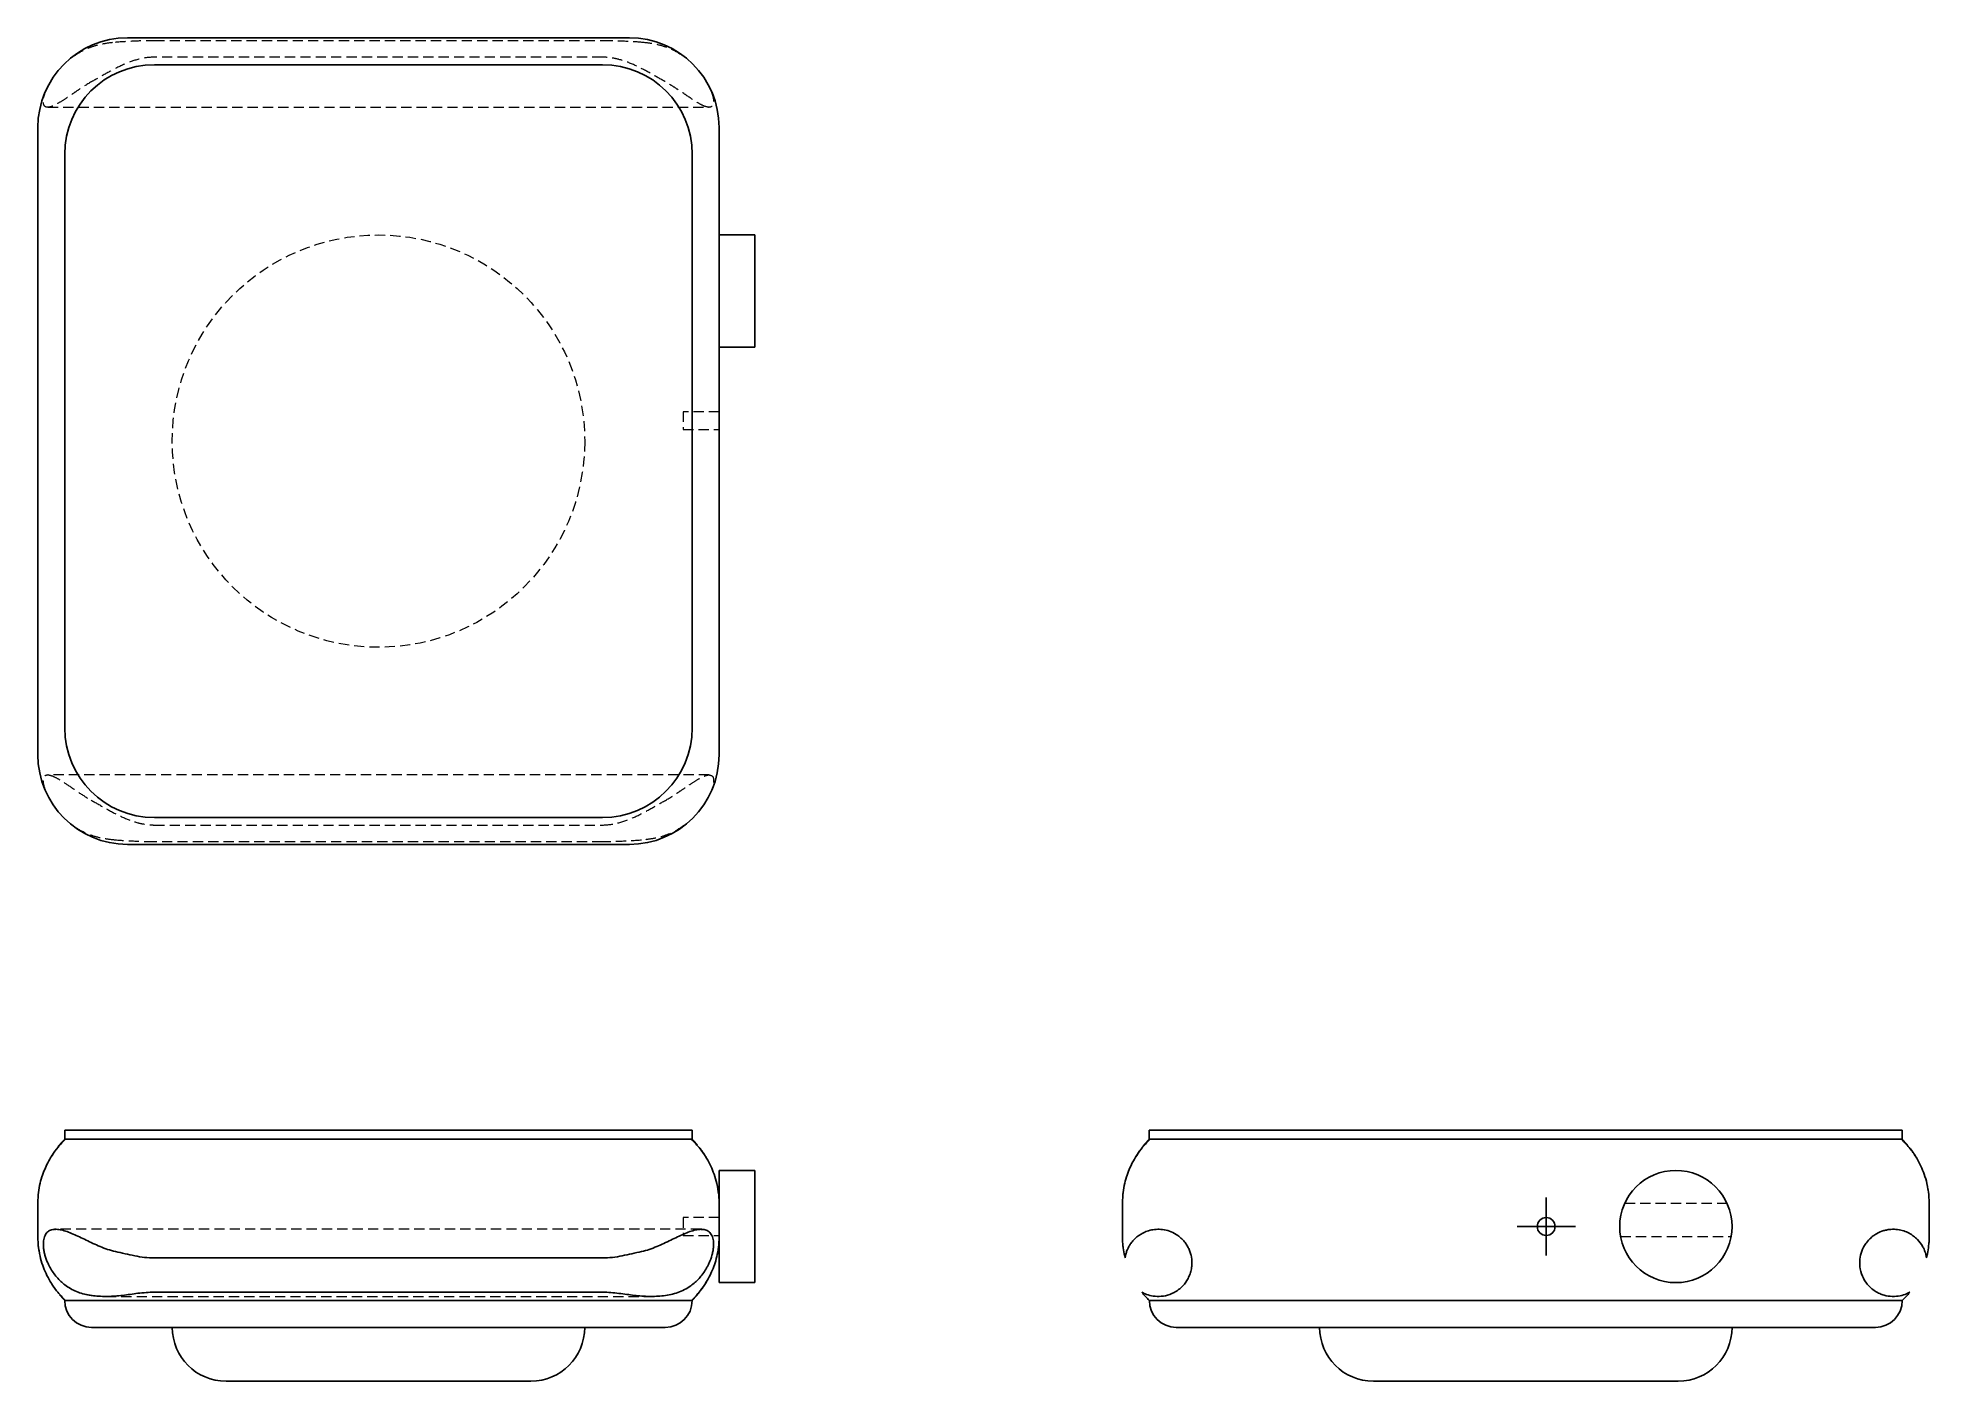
# Model space of a CAD drawing. Header units: millimetres. Extents: x 39 to 273, y 41 to 208.
import ezdxf

# ---------------------------------------------------------------- set-up
doc = ezdxf.new("R2010")
doc.units = ezdxf.units.MM
doc.linetypes.add('HIDDEN', pattern=[1.905, 1.27, -0.635])
doc.layers.add('10', color=7, linetype='Continuous')

# ---------------------------------------------------------------- blocks, each defined once
blk = doc.blocks.new('SW_CENTERMARKSYMBOL_0')
at = {"layer": '10', "color": 0}
for p, q in [((0, 2.5), (0, 3.61)), ((0, 0), (0, 2.5)), ((-2.5, 0), (-3.61, 0)), ((0, 0), (-2.5, 0)), ((0, 0), (0, -2.5)), ((0, 0), (2.5, 0)), ((2.5, 0), (3.61, 0)), ((0, -2.5), (0, -3.61))]:
    blk.add_line(p, q, dxfattribs=at)

msp = doc.modelspace()

# ---------------------------------------------------------------- linework, layer by layer
at = {"color": 7, "linetype": 'Continuous', "lineweight": 25}
for p, q in [((53, 208), (108.56, 208)), ((108.56, 204.67), (53, 204.67)), ((38.56, 122.44), (38.56, 193.56)), ((41.89, 193.56), (41.89, 122.44)), ((119.67, 122.44), (119.67, 193.56)), ((123, 193.56), (123, 182.93)), ((127.44, 183.56), (123, 183.56)), ((123, 182.93), (123, 170.27)), ((127.44, 183.56), (127.44, 169.64)), ((123, 170.27), (123, 122.44)), ((123, 169.64), (127.44, 169.64)), ((53, 111.33), (108.56, 111.33)), ((108.56, 108), (53, 108)), ((41.89, 72.56), (41.89, 71.44)), ((41.89, 72.56), (53, 72.56)), ((53, 72.56), (108.56, 72.56)), ((53, 71.44), (108.56, 71.44)), ((108.56, 72.56), (119.67, 72.56)), ((119.67, 72.56), (119.67, 71.44)), ((176.33, 72.56), (176.33, 71.44)), ((176.33, 72.56), (187.44, 72.56)), ((187.44, 72.56), (258.56, 72.56)), ((187.44, 71.44), (258.56, 71.44)), ((258.56, 72.56), (269.67, 72.56)), ((269.67, 72.56), (269.67, 71.44)), ((127.44, 67.58), (123, 67.58)), ((123, 67.58), (123, 63.51)), ((127.44, 67.58), (127.44, 53.67)), ((38.61, 64.57), (38.56, 63.51)), ((123, 63.51), (122.95, 64.59)), ((173, 63.51), (173.05, 64.57)), ((272.95, 64.58), (273, 63.51)), ((38.56, 62.36), (38.56, 60.53)), ((123, 62.36), (123, 60.53)), ((173, 62.36), (173, 60.53)), ((273, 62.36), (273, 60.53)), ((38.61, 58.3), (38.56, 59.38)), ((123, 59.38), (122.95, 58.32)), ((123, 59.38), (123, 53.67)), ((108.56, 56.72), (53, 56.72)), ((53, 52.48), (108.56, 52.48)), ((123, 53.67), (127.44, 53.67)), ((108.56, 51.44), (53, 51.44)), ((258.56, 51.44), (187.44, 51.44)), ((53, 48.11), (45.22, 48.11)), ((108.56, 48.11), (53, 48.11)), ((116.33, 48.11), (108.56, 48.11)), ((187.44, 48.11), (179.67, 48.11)), ((258.56, 48.11), (187.44, 48.11)), ((266.33, 48.11), (258.56, 48.11)), ((99.67, 41.44), (61.89, 41.44)), ((241.89, 41.44), (204.11, 41.44))]:
    msp.add_line(p, q, dxfattribs=at)
at = {"color": 7, "linetype": 'HIDDEN', "lineweight": 18}
for p, q in [((53, 207.68), (108.56, 207.68)), ((108.56, 205.6), (53, 205.6)), ((39.79, 199.39), (121.76, 199.39)), ((118.56, 161.64), (118.56, 159.42)), ((123, 161.64), (118.56, 161.64)), ((118.56, 159.42), (123, 159.42)), ((121.77, 116.61), (39.78, 116.61)), ((53, 110.4), (108.56, 110.4)), ((108.56, 108.32), (53, 108.32)), ((235.27, 63.51), (247.93, 63.51)), ((118.56, 61.74), (118.56, 59.51)), ((123, 61.74), (118.56, 61.74)), ((120.76, 60.28), (40.79, 60.28)), ((40.79, 60.28), (40.79, 60.28)), ((118.56, 59.51), (123, 59.51)), ((120.76, 60.26), (121.06, 60.25)), ((234.75, 59.38), (248.44, 59.38)), ((39.82, 56.05), (39.69, 56.36)), ((121.8, 56.18), (121.39, 55.38)), ((45.44, 52.04), (44.1, 52.31)), ((46.99, 51.94), (47, 51.94)), ((47, 51.94), (114.56, 51.94))]:
    msp.add_line(p, q, dxfattribs=at)
at = {"color": 7, "linetype": 'HIDDEN', "lineweight": 18, "flags": 128}
for points in [[(38.74, 65.54), (38.61, 64.61), (38.61, 64.57)], [(122.95, 64.59), (122.95, 64.61), (122.83, 65.47)], [(173.05, 64.57), (173.05, 64.61), (173.21, 65.64)], [(272.84, 65.39), (272.95, 64.61), (272.95, 64.58)], [(38.72, 57.5), (38.61, 58.28), (38.61, 58.3)], [(122.95, 58.32), (122.95, 58.28), (122.79, 57.25)]]:
    msp.add_lwpolyline(points, dxfattribs=at)
at = {"color": 7, "linetype": 'Continuous', "lineweight": 25, "flags": 128}
msp.add_lwpolyline([(173, 59.38), (173.01, 59.04), (173.02, 58.73)], dxfattribs=at)
at = {"color": 7, "linetype": 'HIDDEN', "lineweight": 18}
msp.add_circle((80.78, 158), 25.56, dxfattribs=at)
at = {"color": 7, "linetype": 'Continuous', "lineweight": 25}
for centre, radius in [((241.6, 60.62), 6.96), ((225.53, 60.62), 1.11)]:
    msp.add_circle(centre, radius, dxfattribs=at)
for centre, radius, start, end in [((49.67, 196.89), 11.11, 90, 180), ((111.89, 196.89), 11.11, 0, 90), ((53, 193.56), 11.11, 90, 180), ((108.56, 193.56), 11.11, 0, 90), ((53, 122.44), 11.11, 180, 270), ((108.56, 122.44), 11.11, 270, 0), ((49.67, 119.11), 11.11, 180, 270), ((111.89, 119.11), 11.11, 270, 0), ((261.89, 59.38), 11.11, 355.7855, 0), ((184.11, 59.38), 11.11, 218.3898, 225.573), ((261.89, 59.38), 11.11, 314.427, 321.6102), ((45.22, 51.44), 3.33, 180, 270), ((116.33, 51.44), 3.33, 270, 0), ((179.67, 51.44), 3.33, 180, 270), ((266.33, 51.44), 3.33, 270, 0), ((61.89, 48.11), 6.67, 180, 270), ((99.67, 48.11), 6.67, 270, 0), ((204.11, 48.11), 6.67, 180, 270), ((241.89, 48.11), 6.67, 270, 0)]:
    msp.add_arc(centre, radius, start, end, dxfattribs=at)
at = {"color": 7, "linetype": 'HIDDEN', "lineweight": 18}
for centre, start, end in [((49.67, 63.51), 134.427, 149.8858), ((111.89, 63.51), 30.8678, 45.573), ((184.11, 63.51), 134.427, 149.5594), ((261.89, 63.51), 30.75, 45.573), ((184.11, 59.38), 183.3737, 193.8419), ((261.89, 59.38), 346.1581, 355.7855), ((49.67, 59.38), 210.7467, 225.573), ((111.89, 59.38), 314.427, 329.6302)]:
    msp.add_arc(centre, 11.11, start, end, dxfattribs=at)
for points, knots in [([(43.09, 205.78), (43.4, 205.99), (44.09, 206.44), (45.26, 206.93), (46.62, 207.31), (47.64, 207.42), (48.17, 207.48)], [0, 0, 0, 0, 0.201886, 0.456214, 0.715264, 1, 1, 1, 1]), ([(48.17, 207.48), (48.96, 207.54), (49.76, 207.59), (51.37, 207.66), (52.18, 207.68), (53, 207.68)], [0, 0, 0, 0, 0.5, 0.5, 1, 1, 1, 1]), ([(108.56, 207.68), (109.38, 207.68), (110.19, 207.66), (111.8, 207.59), (112.59, 207.54), (113.39, 207.48)], [0, 0, 0, 0, 0.5, 0.5, 1, 1, 1, 1]), ([(113.39, 207.48), (113.92, 207.42), (115.03, 207.3), (116.6, 206.84), (117.83, 206.26), (118.49, 205.77), (118.67, 205.63)], [0, 0, 0, 0, 0.271983, 0.572344, 0.881221, 1, 1, 1, 1]), ([(53, 205.6), (52.31, 205.6), (51.63, 205.49), (50.3, 205.14), (49.67, 204.9), (48.44, 204.34), (47.83, 204.02), (46.63, 203.36), (46.04, 203.01), (45.44, 202.68)], [0, 0, 0, 0, 0.25, 0.25, 0.5, 0.5, 0.75, 0.75, 1, 1, 1, 1]), ([(116.12, 202.68), (115.52, 203.01), (114.93, 203.35), (113.73, 204.02), (113.12, 204.34), (111.88, 204.9), (111.24, 205.15), (110.26, 205.41), (109.93, 205.47), (109.25, 205.57), (108.9, 205.6), (108.56, 205.6)], [0, 0, 0, 0, 0.25, 0.25, 0.5, 0.5, 0.75, 0.75, 0.875, 0.875, 1, 1, 1, 1]), ([(40.16, 199.45), (40.06, 199.43), (39.84, 199.37), (39.58, 199.4), (39.39, 199.52), (39.27, 199.74), (39.23, 200.04), (39.26, 200.5), (39.4, 201.06), (39.61, 201.53), (39.68, 201.67)], [0, 0, 0, 0, 0.119442, 0.24186, 0.361453, 0.485369, 0.592154, 0.702526, 0.903887, 1, 1, 1, 1]), ([(45.44, 202.68), (44.82, 202.33), (44.23, 201.96), (43.39, 201.4), (43.12, 201.22), (42.58, 200.85), (42.31, 200.67), (42.06, 200.5)], [0, 0, 0, 0, 0.5, 0.5, 0.75, 0.75, 1, 1, 1, 1]), ([(119.5, 200.5), (118.99, 200.84), (118.45, 201.21), (117.61, 201.77), (117.32, 201.96), (116.73, 202.32), (116.43, 202.5), (116.12, 202.68)], [0, 0, 0, 0, 0.5, 0.5, 0.75, 0.75, 1, 1, 1, 1]), ([(42.06, 200.5), (41.69, 200.26), (41.35, 200.04), (40.87, 199.77), (40.72, 199.68), (40.43, 199.55), (40.29, 199.49), (40.16, 199.45)], [0, 0, 0, 0, 0.5, 0.5, 0.75, 0.75, 1, 1, 1, 1]), ([(121.39, 199.45), (121.14, 199.53), (120.85, 199.67), (120.21, 200.03), (119.86, 200.25), (119.5, 200.5)], [0, 0, 0, 0, 0.5, 0.5, 1, 1, 1, 1]), ([(122.04, 201.32), (122.09, 201.16), (122.21, 200.84), (122.3, 200.4), (122.34, 199.93), (122.22, 199.52), (121.89, 199.35), (121.55, 199.42), (121.39, 199.45)], [0, 0, 0, 0, 0.119259, 0.239125, 0.363193, 0.58411, 0.805236, 1, 1, 1, 1]), ([(39.52, 114.68), (39.46, 114.84), (39.35, 115.16), (39.25, 115.6), (39.22, 116.07), (39.33, 116.48), (39.59, 116.61), (39.76, 116.61), (39.78, 116.61)], [0, 0, 0, 0, 0.142275, 0.285275, 0.433288, 0.696841, 0.960643, 1, 1, 1, 1]), ([(39.78, 116.61), (39.81, 116.61), (39.87, 116.61), (39.96, 116.6), (40.06, 116.58), (40.13, 116.56), (40.16, 116.55)], [0, 0, 0, 0, 0.244894, 0.493074, 0.744718, 1, 1, 1, 1]), ([(40.16, 116.55), (40.42, 116.47), (40.71, 116.33), (41.34, 115.97), (41.69, 115.75), (42.06, 115.5)], [0, 0, 0, 0, 0.5, 0.5, 1, 1, 1, 1]), ([(42.06, 115.5), (42.53, 115.19), (43.02, 114.85), (44.06, 114.15), (44.61, 113.8), (45.17, 113.47)], [0, 0, 0, 0, 0.5, 0.5, 1, 1, 1, 1]), ([(116.12, 113.32), (116.74, 113.67), (117.32, 114.04), (118.16, 114.6), (118.44, 114.78), (118.98, 115.15), (119.24, 115.33), (119.5, 115.5)], [0, 0, 0, 0, 0.5, 0.5, 0.75, 0.75, 1, 1, 1, 1]), ([(119.5, 115.5), (119.86, 115.74), (120.2, 115.96), (120.68, 116.23), (120.84, 116.32), (121.13, 116.45), (121.26, 116.51), (121.39, 116.55)], [0, 0, 0, 0, 0.5, 0.5, 0.75, 0.75, 1, 1, 1, 1]), ([(121.39, 116.55), (121.43, 116.56), (121.5, 116.58), (121.6, 116.6), (121.69, 116.61), (121.74, 116.61), (121.77, 116.61)], [0, 0, 0, 0, 0.2552816, 0.5069262, 0.7551059, 1, 1, 1, 1]), ([(121.77, 116.61), (121.92, 116.58), (122.19, 116.53), (122.35, 116.1), (122.28, 115.42), (122.12, 114.82), (121.96, 114.48), (121.95, 114.47)], [0, 0, 0, 0, 0.267598, 0.482059, 0.736543, 0.990588, 1, 1, 1, 1]), ([(45.44, 113.32), (46.04, 112.99), (46.63, 112.65), (47.83, 111.98), (48.44, 111.66), (49.68, 111.1), (50.31, 110.85), (51.3, 110.59), (51.63, 110.53), (52.31, 110.43), (52.65, 110.4), (53, 110.4)], [0, 0, 0, 0, 0.25, 0.25, 0.5, 0.5, 0.75, 0.75, 0.875, 0.875, 1, 1, 1, 1]), ([(108.56, 110.4), (109.25, 110.4), (109.92, 110.51), (111.25, 110.86), (111.88, 111.1), (113.12, 111.66), (113.72, 111.98), (114.93, 112.64), (115.52, 112.99), (116.12, 113.32)], [0, 0, 0, 0, 0.25, 0.25, 0.5, 0.5, 0.75, 0.75, 1, 1, 1, 1]), ([(48.17, 108.52), (47.64, 108.58), (46.52, 108.7), (44.95, 109.16), (43.72, 109.74), (43.06, 110.23), (42.88, 110.37)], [0, 0, 0, 0, 0.271983, 0.572344, 0.881221, 1, 1, 1, 1]), ([(118.61, 110.33), (118.31, 110.12), (117.6, 109.62), (116.38, 109.09), (114.95, 108.69), (113.91, 108.58), (113.39, 108.52)], [0, 0, 0, 0, 0.192394, 0.459467, 0.726489, 1, 1, 1, 1]), ([(53, 108.32), (52.18, 108.32), (51.37, 108.34), (49.76, 108.41), (48.96, 108.46), (48.17, 108.52)], [0, 0, 0, 0, 0.5, 0.5, 1, 1, 1, 1]), ([(113.39, 108.52), (112.59, 108.46), (111.8, 108.41), (110.19, 108.34), (109.38, 108.32), (108.56, 108.32)], [0, 0, 0, 0, 0.5, 0.5, 1, 1, 1, 1]), ([(41.89, 71.44), (41.89, 71.44), (41.89, 71.44), (41.99, 71.44), (41.99, 71.44)], [0, 0, 0, 0, 0.944402, 1, 1, 1, 1]), ([(119.56, 71.44), (119.58, 71.44), (119.66, 71.44), (119.66, 71.44), (119.67, 71.44)], [0, 0, 0, 0, 0.256546, 1, 1, 1, 1]), ([(176.33, 71.44), (176.33, 71.44), (176.34, 71.44), (176.43, 71.44), (176.44, 71.44)], [0, 0, 0, 0, 0.944402, 1, 1, 1, 1]), ([(269.56, 71.44), (269.58, 71.44), (269.66, 71.44), (269.66, 71.44), (269.67, 71.44)], [0, 0, 0, 0, 0.2565463, 1, 1, 1, 1]), ([(40.55, 60.25), (40.57, 60.26), (40.64, 60.29), (40.73, 60.27), (40.79, 60.26)], [0, 0, 0, 0, 0.2446195, 1, 1, 1, 1]), ([(173.33, 56.75), (173.33, 56.75), (173.32, 56.72), (173.32, 56.72), (173.32, 56.72)], [0, 0, 0, 0, 0.038209, 1, 1, 1, 1])]:
    msp.add_open_spline(points, degree=3, knots=knots, dxfattribs=at)
at = {"color": 7, "linetype": 'Continuous', "lineweight": 25}
for points, knots in [([(49.67, 208), (50.2, 208), (50.73, 208), (51.55, 208), (51.83, 208), (52.4, 208), (52.7, 208), (53, 208)], [0, 0, 0, 0, 0.000801036, 0.000801036, 0.001201553, 0.001201553, 0.001602071, 0.001602071, 0.001602071, 0.001602071]), ([(108.56, 208), (108.85, 208), (109.15, 208), (109.73, 208), (110.01, 208), (110.83, 208), (111.36, 208), (111.89, 208)], [0, 0, 0, 0, 0.000402053, 0.000402053, 0.000804107, 0.000804107, 0.001608213, 0.001608213, 0.001608213, 0.001608213]), ([(38.56, 193.56), (38.56, 193.85), (38.56, 194.15), (38.56, 194.73), (38.56, 195.01), (38.56, 195.83), (38.56, 196.36), (38.56, 196.89)], [0, 0, 0, 0, 0.000402053, 0.000402053, 0.000804107, 0.000804107, 0.001608213, 0.001608213, 0.001608213, 0.001608213]), ([(123, 196.89), (123, 196.36), (123, 195.83), (123, 195), (123, 194.72), (123, 194.15), (123, 193.85), (123, 193.56)], [0, 0, 0, 0, 0.000801036, 0.000801036, 0.001201553, 0.001201553, 0.001602071, 0.001602071, 0.001602071, 0.001602071]), ([(38.56, 119.11), (38.56, 119.64), (38.56, 120.17), (38.56, 121), (38.56, 121.28), (38.56, 121.85), (38.56, 122.15), (38.56, 122.44)], [0, 0, 0, 0, 0.000801036, 0.000801036, 0.001201553, 0.001201553, 0.001602071, 0.001602071, 0.001602071, 0.001602071]), ([(123, 122.44), (123, 122.15), (123, 121.85), (123, 121.27), (123, 120.99), (123, 120.17), (123, 119.64), (123, 119.11)], [0, 0, 0, 0, 0.000402053, 0.000402053, 0.000804107, 0.000804107, 0.001608213, 0.001608213, 0.001608213, 0.001608213]), ([(53, 108), (52.7, 108), (52.4, 108), (51.83, 108), (51.55, 108), (50.73, 108), (50.2, 108), (49.67, 108)], [0, 0, 0, 0, 0.000402053, 0.000402053, 0.000804107, 0.000804107, 0.001608213, 0.001608213, 0.001608213, 0.001608213]), ([(111.89, 108), (111.36, 108), (110.83, 108), (110, 108), (109.72, 108), (109.15, 108), (108.85, 108), (108.56, 108)], [0, 0, 0, 0, 0.000801036, 0.000801036, 0.001201553, 0.001201553, 0.001602071, 0.001602071, 0.001602071, 0.001602071]), ([(42.03, 71.48), (41.69, 71.15), (41.07, 70.51), (40.34, 69.5), (39.8, 68.57), (39.38, 67.67), (39.03, 66.72), (38.75, 65.69), (38.65, 64.95), (38.6, 64.55)], [0, 0, 0, 0, 0.175962, 0.331814, 0.465687, 0.576516, 0.701799, 0.843328, 1, 1, 1, 1]), ([(41.99, 71.44), (42.06, 71.44), (42.24, 71.44), (42.81, 71.44), (43.59, 71.44), (44.4, 71.44), (44.89, 71.44), (45.14, 71.44)], [0, 0, 0, 0, 0.1838361, 0.4384992, 0.7005476, 0.8495584, 1, 1, 1, 1]), ([(45.14, 71.44), (45.66, 71.44), (46.22, 71.44), (47.13, 71.44), (47.45, 71.44), (48.09, 71.44), (48.41, 71.44), (49.42, 71.44), (50.11, 71.44), (51.54, 71.44), (52.27, 71.44), (53, 71.44)], [0, 0, 0, 0, 0.25, 0.25, 0.375, 0.375, 0.5, 0.5, 0.75, 0.75, 1, 1, 1, 1]), ([(108.56, 71.44), (109.29, 71.44), (110.01, 71.44), (111.08, 71.44), (111.44, 71.44), (112.13, 71.44), (112.47, 71.44), (113.48, 71.44), (114.11, 71.44), (115.33, 71.44), (115.89, 71.44), (116.41, 71.44)], [0, 0, 0, 0, 0.25, 0.25, 0.375, 0.375, 0.5, 0.5, 0.75, 0.75, 1, 1, 1, 1]), ([(116.41, 71.44), (116.73, 71.44), (117.37, 71.44), (118.23, 71.44), (118.98, 71.44), (119.41, 71.44), (119.53, 71.44), (119.56, 71.44)], [0, 0, 0, 0, 0.191815, 0.386723, 0.641152, 0.902959, 1, 1, 1, 1]), ([(122.95, 64.55), (122.89, 65.02), (122.77, 65.89), (122.42, 67.05), (121.99, 68.11), (121.43, 69.17), (120.64, 70.34), (119.92, 71.08), (119.53, 71.48)], [0, 0, 0, 0, 0.182263, 0.342478, 0.474977, 0.614156, 0.790123, 1, 1, 1, 1]), ([(176.47, 71.48), (176.14, 71.15), (175.51, 70.51), (174.78, 69.5), (174.24, 68.57), (173.82, 67.67), (173.47, 66.72), (173.19, 65.69), (173.1, 64.95), (173.05, 64.55)], [0, 0, 0, 0, 0.175962, 0.331814, 0.465687, 0.576516, 0.701799, 0.843328, 1, 1, 1, 1]), ([(176.44, 71.44), (176.51, 71.44), (176.68, 71.44), (177.26, 71.44), (178.04, 71.44), (178.84, 71.44), (179.34, 71.44), (179.59, 71.44)], [0, 0, 0, 0, 0.183836, 0.438499, 0.700548, 0.849558, 1, 1, 1, 1]), ([(179.59, 71.44), (180.11, 71.44), (180.67, 71.44), (181.58, 71.44), (181.89, 71.44), (182.53, 71.44), (182.86, 71.44), (183.86, 71.44), (184.55, 71.44), (185.99, 71.44), (186.71, 71.44), (187.44, 71.44)], [0, 0, 0, 0, 0.25, 0.25, 0.375, 0.375, 0.5, 0.5, 0.75, 0.75, 1, 1, 1, 1]), ([(258.56, 71.44), (259.29, 71.44), (260.01, 71.44), (261.08, 71.44), (261.44, 71.44), (262.13, 71.44), (262.47, 71.44), (263.48, 71.44), (264.11, 71.44), (265.33, 71.44), (265.89, 71.44), (266.41, 71.44)], [0, 0, 0, 0, 0.25, 0.25, 0.375, 0.375, 0.5, 0.5, 0.75, 0.75, 1, 1, 1, 1]), ([(266.41, 71.44), (266.73, 71.44), (267.37, 71.44), (268.23, 71.44), (268.98, 71.44), (269.41, 71.44), (269.53, 71.44), (269.56, 71.44)], [0, 0, 0, 0, 0.1918153, 0.3867231, 0.6411518, 0.902959, 1, 1, 1, 1]), ([(272.95, 64.55), (272.89, 65.02), (272.77, 65.89), (272.42, 67.05), (271.99, 68.11), (271.43, 69.17), (270.64, 70.34), (269.92, 71.08), (269.53, 71.48)], [0, 0, 0, 0, 0.182263, 0.342478, 0.474977, 0.614156, 0.790123, 1, 1, 1, 1]), ([(38.56, 62.36), (38.56, 62.62), (38.56, 62.9), (38.56, 63.23), (38.56, 63.33), (38.56, 63.47), (38.56, 63.51), (38.56, 63.51)], [0, 0, 0, 0, 0.000801036, 0.000801036, 0.001201553, 0.001201553, 0.001602071, 0.001602071, 0.001602071, 0.001602071]), ([(123, 63.51), (123, 63.51), (123, 63.47), (123, 63.33), (123, 63.23), (123, 62.9), (123, 62.62), (123, 62.36)], [0, 0, 0, 0, 0.000402053, 0.000402053, 0.000804107, 0.000804107, 0.001608213, 0.001608213, 0.001608213, 0.001608213]), ([(173, 62.36), (173, 62.62), (173, 62.9), (173, 63.23), (173, 63.33), (173, 63.47), (173, 63.51), (173, 63.51)], [0, 0, 0, 0, 0.000801036, 0.000801036, 0.001201553, 0.001201553, 0.001602071, 0.001602071, 0.001602071, 0.001602071]), ([(273, 63.51), (273, 63.51), (273, 63.47), (273, 63.33), (273, 63.23), (273, 62.9), (273, 62.62), (273, 62.36)], [0, 0, 0, 0, 0.000402053, 0.000402053, 0.000804107, 0.000804107, 0.001608213, 0.001608213, 0.001608213, 0.001608213]), ([(38.56, 59.38), (38.56, 59.38), (38.56, 59.42), (38.56, 59.56), (38.56, 59.66), (38.56, 59.99), (38.56, 60.26), (38.56, 60.53)], [0, 0, 0, 0, 0.000402053, 0.000402053, 0.000804107, 0.000804107, 0.001608213, 0.001608213, 0.001608213, 0.001608213]), ([(48.17, 57.52), (47.84, 57.59), (47.52, 57.68), (46.89, 57.89), (46.58, 58.01), (45.67, 58.39), (45.09, 58.67), (44.26, 59.07), (43.99, 59.2), (43.45, 59.46), (43.19, 59.58), (42.67, 59.8), (42.43, 59.9), (41.94, 60.07), (41.71, 60.14), (41.25, 60.24), (41.04, 60.27), (40.63, 60.28), (40.44, 60.26), (40.09, 60.16), (39.93, 60.08), (39.72, 59.9), (39.66, 59.83), (39.54, 59.67), (39.49, 59.59), (39.4, 59.4), (39.36, 59.3), (39.3, 59.07), (39.28, 58.95), (39.25, 58.7), (39.24, 58.57), (39.24, 58.28), (39.24, 58.14), (39.27, 57.84), (39.3, 57.69), (39.36, 57.37), (39.4, 57.21), (39.53, 56.74), (39.64, 56.42), (39.78, 56.11)], [0, 0, 0, 0, 0.0625, 0.0625, 0.125, 0.125, 0.25, 0.25, 0.3125, 0.3125, 0.375, 0.375, 0.4375, 0.4375, 0.5, 0.5, 0.5625, 0.5625, 0.625, 0.625, 0.6875, 0.6875, 0.71875, 0.71875, 0.75, 0.75, 0.78125, 0.78125, 0.8125, 0.8125, 0.84375, 0.84375, 0.875, 0.875, 0.90625, 0.90625, 0.9375, 0.9375, 1, 1, 1, 1]), ([(121.77, 56.11), (121.91, 56.42), (122.03, 56.74), (122.16, 57.21), (122.2, 57.37), (122.26, 57.68), (122.28, 57.84), (122.31, 58.14), (122.32, 58.28), (122.32, 58.56), (122.31, 58.7), (122.28, 58.95), (122.25, 59.07), (122.19, 59.3), (122.15, 59.4), (122.02, 59.68), (121.9, 59.84), (121.62, 60.08), (121.46, 60.16), (121.11, 60.26), (120.92, 60.28), (120.51, 60.27), (120.29, 60.24), (119.85, 60.14), (119.61, 60.07), (119.13, 59.9), (118.88, 59.8), (118.11, 59.47), (117.57, 59.21), (116.74, 58.8), (116.45, 58.66), (115.87, 58.39), (115.57, 58.26), (114.67, 57.88), (114.05, 57.66), (113.39, 57.52)], [0, 0, 0, 0, 0.0625, 0.0625, 0.09375, 0.09375, 0.125, 0.125, 0.15625, 0.15625, 0.1875, 0.1875, 0.21875, 0.21875, 0.25, 0.25, 0.3125, 0.3125, 0.375, 0.375, 0.4375, 0.4375, 0.5, 0.5, 0.5625, 0.5625, 0.625, 0.625, 0.75, 0.75, 0.8125, 0.8125, 0.875, 0.875, 1, 1, 1, 1]), ([(123, 60.53), (123, 60.26), (123, 59.99), (123, 59.66), (123, 59.56), (123, 59.42), (123, 59.38), (123, 59.38)], [0, 0, 0, 0, 0.000800907, 0.000800907, 0.001201361, 0.001201361, 0.001601814, 0.001601814, 0.001601814, 0.001601814]), ([(173, 59.38), (173, 59.38), (173, 59.42), (173, 59.56), (173, 59.66), (173, 59.99), (173, 60.26), (173, 60.53)], [0, 0, 0, 0, 0.000402053, 0.000402053, 0.000804107, 0.000804107, 0.001608213, 0.001608213, 0.001608213, 0.001608213]), ([(173.02, 58.73), (173.05, 58.39), (173.11, 57.69), (173.26, 57.05), (173.34, 56.72)], [0, 0, 0, 0, 0.48694, 1, 1, 1, 1]), ([(181.61, 56.11), (181.61, 56.42), (181.58, 56.74), (181.47, 57.21), (181.42, 57.37), (181.31, 57.68), (181.24, 57.84), (181.09, 58.14), (181, 58.28), (180.82, 58.56), (180.72, 58.7), (180.5, 58.95), (180.38, 59.07), (180.13, 59.3), (180.01, 59.4), (179.61, 59.68), (179.33, 59.84), (178.76, 60.08), (178.47, 60.16), (177.91, 60.26), (177.64, 60.28), (177.1, 60.27), (176.84, 60.24), (176.36, 60.14), (176.13, 60.07), (175.7, 59.9), (175.5, 59.8), (174.94, 59.47), (174.63, 59.21), (174.26, 58.8), (174.15, 58.66), (173.95, 58.39), (173.87, 58.26), (173.66, 57.88), (173.57, 57.66), (173.52, 57.52)], [0, 0, 0, 0, 0.0625, 0.0625, 0.09375, 0.09375, 0.125, 0.125, 0.15625, 0.15625, 0.1875, 0.1875, 0.21875, 0.21875, 0.25, 0.25, 0.3125, 0.3125, 0.375, 0.375, 0.4375, 0.4375, 0.5, 0.5, 0.5625, 0.5625, 0.625, 0.625, 0.75, 0.75, 0.8125, 0.8125, 0.875, 0.875, 1, 1, 1, 1]), ([(272.48, 57.52), (272.45, 57.59), (272.41, 57.69), (272.31, 57.92), (272.25, 58.04), (272.02, 58.45), (271.81, 58.74), (271.4, 59.16), (271.25, 59.3), (270.9, 59.56), (270.72, 59.68), (270.31, 59.9), (270.09, 59.99), (269.61, 60.15), (269.36, 60.21), (268.82, 60.28), (268.55, 60.29), (268.11, 60.26), (267.96, 60.24), (267.66, 60.18), (267.52, 60.15), (267.07, 60.02), (266.77, 59.89), (266.33, 59.64), (266.19, 59.55), (265.92, 59.34), (265.78, 59.23), (265.53, 58.98), (265.42, 58.86), (265.2, 58.58), (265.09, 58.44), (264.81, 57.98), (264.67, 57.66), (264.47, 56.99), (264.41, 56.66), (264.38, 56), (264.4, 55.68), (264.45, 55.38)], [0, 0, 0, 0, 0.0625, 0.0625, 0.125, 0.125, 0.25, 0.25, 0.3125, 0.3125, 0.375, 0.375, 0.4375, 0.4375, 0.5, 0.5, 0.5625, 0.5625, 0.59375, 0.59375, 0.625, 0.625, 0.6875, 0.6875, 0.71875, 0.71875, 0.75, 0.75, 0.78125, 0.78125, 0.8125, 0.8125, 0.875, 0.875, 0.9375, 0.9375, 1, 1, 1, 1]), ([(272.66, 56.72), (272.74, 57.05), (272.89, 57.69), (272.95, 58.39), (272.98, 58.73)], [0, 0, 0, 0, 0.51306, 1, 1, 1, 1]), ([(273, 60.53), (273, 60.26), (273, 59.99), (273, 59.66), (273, 59.56), (273, 59.42), (273, 59.38), (273, 59.38)], [0, 0, 0, 0, 0.000800907, 0.000800907, 0.001201361, 0.001201361, 0.001601814, 0.001601814, 0.001601814, 0.001601814]), ([(38.6, 58.34), (38.67, 57.87), (38.78, 56.99), (39.13, 55.84), (39.56, 54.78), (40.12, 53.72), (40.91, 52.55), (41.63, 51.81), (42.03, 51.41)], [0, 0, 0, 0, 0.182262, 0.342475, 0.474974, 0.614152, 0.79012, 1, 1, 1, 1]), ([(53, 56.72), (52.18, 56.72), (51.37, 56.83), (49.76, 57.15), (48.96, 57.34), (48.17, 57.52)], [0, 0, 0, 0, 0.5, 0.5, 1, 1, 1, 1]), ([(113.39, 57.52), (112.59, 57.34), (111.8, 57.15), (110.19, 56.83), (109.38, 56.72), (108.56, 56.72)], [0, 0, 0, 0, 0.5, 0.5, 1, 1, 1, 1]), ([(119.53, 51.41), (119.86, 51.74), (120.49, 52.38), (121.22, 53.39), (121.76, 54.32), (122.18, 55.22), (122.53, 56.16), (122.81, 57.2), (122.9, 57.95), (122.95, 58.34)], [0, 0, 0, 0, 0.17595, 0.331785, 0.465639, 0.57645, 0.701729, 0.843273, 1, 1, 1, 1]), ([(173.52, 57.52), (173.5, 57.44), (173.45, 57.3), (173.4, 57.1), (173.36, 56.94), (173.34, 56.82), (173.33, 56.78), (173.33, 56.75)], [0, 0, 0, 0, 0.237414, 0.474864, 0.651712, 0.828783, 1, 1, 1, 1]), ([(272.67, 56.76), (272.67, 56.76), (272.67, 56.78), (272.65, 56.88), (272.62, 57.03), (272.57, 57.24), (272.51, 57.41), (272.48, 57.52)], [0, 0, 0, 0, 0.043052, 0.273511, 0.454901, 0.636478, 1, 1, 1, 1]), ([(39.78, 56.11), (39.81, 56.05), (39.87, 55.93), (39.96, 55.74), (40.06, 55.56), (40.13, 55.44), (40.16, 55.38)], [0, 0, 0, 0, 0.244894, 0.493074, 0.744718, 1, 1, 1, 1]), ([(40.16, 55.38), (40.42, 54.94), (40.71, 54.55), (41.34, 53.85), (41.69, 53.54), (42.06, 53.28)], [0, 0, 0, 0, 0.5, 0.5, 1, 1, 1, 1]), ([(119.5, 53.28), (119.86, 53.54), (120.2, 53.84), (120.68, 54.37), (120.84, 54.55), (121.13, 54.95), (121.26, 55.16), (121.39, 55.38)], [0, 0, 0, 0, 0.5, 0.5, 0.75, 0.75, 1, 1, 1, 1]), ([(121.39, 55.38), (121.43, 55.44), (121.5, 55.56), (121.6, 55.74), (121.69, 55.93), (121.74, 56.05), (121.77, 56.11)], [0, 0, 0, 0, 0.2552816, 0.5069262, 0.7551059, 1, 1, 1, 1]), ([(180.5, 53.28), (180.74, 53.54), (180.96, 53.84), (181.23, 54.37), (181.32, 54.55), (181.45, 54.95), (181.51, 55.16), (181.55, 55.38)], [0, 0, 0, 0, 0.5, 0.5, 0.75, 0.75, 1, 1, 1, 1]), ([(181.55, 55.38), (181.56, 55.44), (181.58, 55.56), (181.6, 55.74), (181.61, 55.93), (181.61, 56.05), (181.61, 56.11)], [0, 0, 0, 0, 0.2552816, 0.5069262, 0.7551059, 1, 1, 1, 1]), ([(264.45, 55.38), (264.53, 54.94), (264.67, 54.55), (265.03, 53.85), (265.25, 53.54), (265.5, 53.28)], [0, 0, 0, 0, 0.5, 0.5, 1, 1, 1, 1]), ([(42.06, 53.28), (42.53, 52.94), (43.02, 52.68), (44.06, 52.29), (44.61, 52.16), (45.17, 52.07)], [0, 0, 0, 0, 0.5, 0.5, 1, 1, 1, 1]), ([(45.44, 52.04), (46.04, 51.97), (46.63, 51.94), (47.83, 51.96), (48.44, 52.01), (49.68, 52.16), (50.31, 52.26), (51.3, 52.38), (51.63, 52.41), (52.31, 52.46), (52.65, 52.48), (53, 52.48)], [0, 0, 0, 0, 0.25, 0.25, 0.5, 0.5, 0.75, 0.75, 0.875, 0.875, 1, 1, 1, 1]), ([(108.56, 52.48), (109.25, 52.48), (109.92, 52.42), (111.25, 52.25), (111.88, 52.16), (113.12, 52.01), (113.72, 51.96), (114.93, 51.94), (115.52, 51.97), (116.12, 52.04)], [0, 0, 0, 0, 0.25, 0.25, 0.5, 0.5, 0.75, 0.75, 1, 1, 1, 1]), ([(116.12, 52.04), (116.74, 52.11), (117.32, 52.24), (118.16, 52.54), (118.44, 52.66), (118.98, 52.94), (119.24, 53.1), (119.5, 53.28)], [0, 0, 0, 0, 0.5, 0.5, 0.75, 0.75, 1, 1, 1, 1]), ([(175.4, 52.48), (175.4, 52.48), (175.51, 52.42), (175.86, 52.25), (176.1, 52.16), (176.66, 52.01), (176.98, 51.96), (177.64, 51.94), (177.99, 51.97), (178.32, 52.04)], [0, 0, 0, 0, 0.25, 0.25, 0.5, 0.5, 0.75, 0.75, 1, 1, 1, 1]), ([(178.32, 52.04), (178.67, 52.11), (179.04, 52.24), (179.6, 52.54), (179.78, 52.66), (180.15, 52.94), (180.33, 53.1), (180.5, 53.28)], [0, 0, 0, 0, 0.5, 0.5, 0.75, 0.75, 1, 1, 1, 1]), ([(265.5, 53.28), (265.84, 52.91), (266.21, 52.64), (266.77, 52.34), (266.96, 52.26), (267.32, 52.13), (267.5, 52.08), (267.68, 52.04)], [0, 0, 0, 0, 0.5, 0.5, 0.75, 0.75, 1, 1, 1, 1]), ([(267.68, 52.04), (268.01, 51.97), (268.35, 51.94), (269.02, 51.96), (269.34, 52.01), (269.9, 52.16), (270.15, 52.26), (270.41, 52.38), (270.47, 52.41), (270.57, 52.46), (270.6, 52.48), (270.6, 52.48)], [0, 0, 0, 0, 0.25, 0.25, 0.5, 0.5, 0.75, 0.75, 0.875, 0.875, 1, 1, 1, 1]), ([(45.14, 51.44), (44.77, 51.44), (44, 51.44), (43.09, 51.44), (42.39, 51.44), (42.06, 51.45), (41.99, 51.45), (41.99, 51.45)], [0, 0, 0, 0, 0.230452, 0.466336, 0.720764, 0.98257, 1, 1, 1, 1]), ([(53, 51.44), (52.27, 51.44), (51.55, 51.45), (50.48, 51.44), (50.13, 51.44), (49.43, 51.44), (49.09, 51.44), (48.08, 51.44), (47.44, 51.44), (46.23, 51.44), (45.66, 51.44), (45.14, 51.44)], [0, 0, 0, 0, 0.25, 0.25, 0.375, 0.375, 0.5, 0.5, 0.75, 0.75, 1, 1, 1, 1]), ([(116.41, 51.44), (116.15, 51.44), (115.88, 51.44), (115.32, 51.44), (115.02, 51.44), (114.11, 51.44), (113.48, 51.44), (112.47, 51.44), (112.13, 51.44), (111.43, 51.44), (111.08, 51.44), (110.01, 51.45), (109.29, 51.44), (108.56, 51.44)], [0, 0, 0, 0, 0.125, 0.125, 0.25, 0.25, 0.5, 0.5, 0.625, 0.625, 0.75, 0.75, 1, 1, 1, 1]), ([(119.56, 51.45), (119.55, 51.45), (119.51, 51.45), (119.17, 51.44), (118.5, 51.44), (117.69, 51.44), (116.96, 51.44), (116.6, 51.44), (116.41, 51.44)], [0, 0, 0, 0, 0.028337, 0.264222, 0.51865, 0.780456, 0.889946, 1, 1, 1, 1]), ([(179.59, 51.44), (179.33, 51.44), (179.08, 51.44), (178.62, 51.44), (178.4, 51.44), (177.8, 51.44), (177.46, 51.44), (177.04, 51.44), (176.92, 51.44), (176.71, 51.44), (176.62, 51.44), (176.41, 51.45), (176.33, 51.44), (176.33, 51.44)], [0, 0, 0, 0, 0.125, 0.125, 0.25, 0.25, 0.5, 0.5, 0.625, 0.625, 0.75, 0.75, 1, 1, 1, 1]), ([(187.44, 51.44), (186.71, 51.44), (185.99, 51.45), (184.92, 51.44), (184.57, 51.44), (183.87, 51.44), (183.53, 51.44), (182.52, 51.44), (181.89, 51.44), (180.98, 51.44), (180.68, 51.44), (180.12, 51.44), (179.85, 51.44), (179.59, 51.44)], [0, 0, 0, 0, 0.25, 0.25, 0.375, 0.375, 0.5, 0.5, 0.75, 0.75, 0.875, 0.875, 1, 1, 1, 1]), ([(266.41, 51.44), (265.89, 51.44), (265.33, 51.44), (264.43, 51.44), (264.12, 51.44), (263.47, 51.44), (263.14, 51.44), (262.14, 51.44), (261.45, 51.44), (260.38, 51.45), (260.01, 51.45), (259.29, 51.45), (258.92, 51.44), (258.56, 51.44)], [0, 0, 0, 0, 0.25, 0.25, 0.375, 0.375, 0.5, 0.5, 0.75, 0.75, 0.875, 0.875, 1, 1, 1, 1]), ([(269.67, 51.44), (269.67, 51.44), (269.59, 51.45), (269.38, 51.44), (269.3, 51.44), (269.08, 51.44), (268.96, 51.44), (268.54, 51.44), (268.2, 51.44), (267.4, 51.44), (266.93, 51.44), (266.41, 51.44)], [0, 0, 0, 0, 0.25, 0.25, 0.375, 0.375, 0.5, 0.5, 0.75, 0.75, 1, 1, 1, 1])]:
    msp.add_open_spline(points, degree=3, knots=knots, dxfattribs=at)
at = {"color": 7, "linetype": 'HIDDEN', "lineweight": 18}
for points in [[(45.17, 113.47), (45.26, 113.42), (45.35, 113.37), (45.44, 113.32)], [(41.92, 51.45), (41.9, 51.45), (41.89, 51.44), (41.89, 51.44)]]:
    msp.add_open_spline(points, degree=3, dxfattribs=at)
at = {"color": 7, "linetype": 'Continuous', "lineweight": 25}
msp.add_open_spline([(45.17, 52.07), (45.26, 52.06), (45.35, 52.05), (45.44, 52.04)], degree=3, dxfattribs=at)

# ---------------------------------------------------------------- block references
at = {"layer": '10'}
msp.add_blockref('SW_CENTERMARKSYMBOL_0', (225.53, 60.62), dxfattribs=at)

doc.saveas('drawing.dxf')
